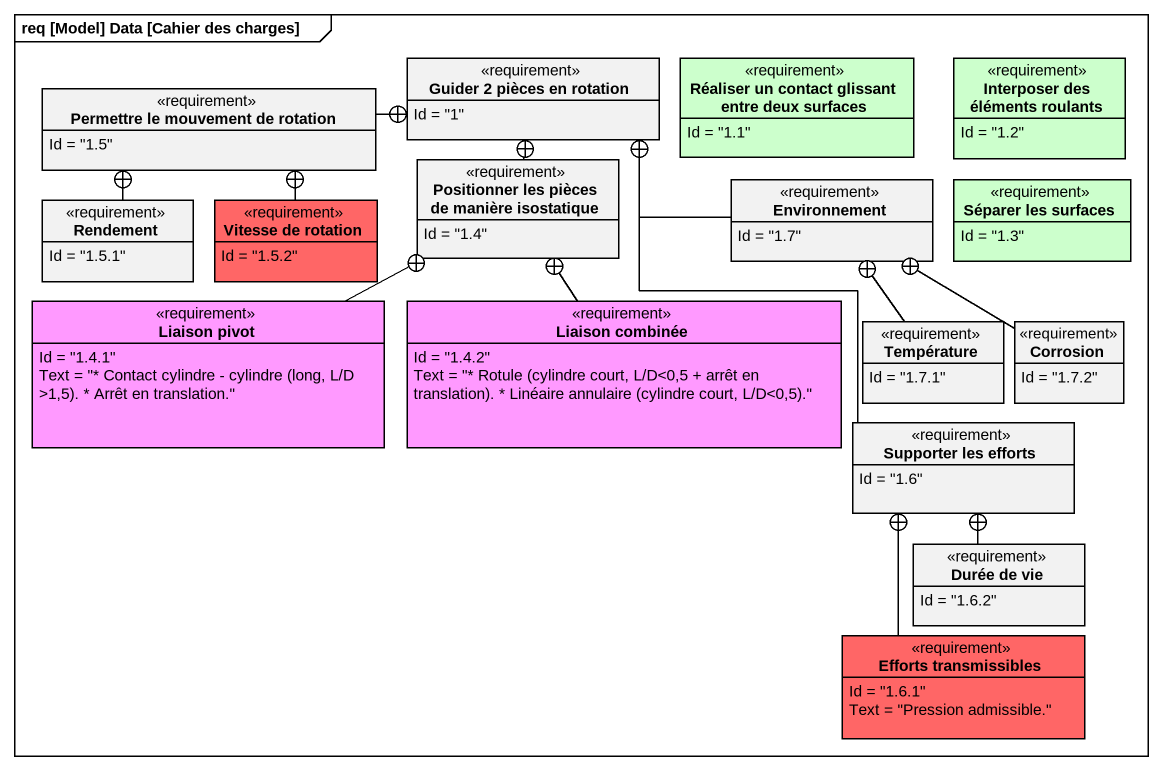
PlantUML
@startuml
mainframe req [Model] Data [Cahier des charges]
hide circle
hide empty members
class "Guider 2 pièces en rotation" as Guider_2_pièces_en_rotation <<requirement>> {
  Id = "1"
}
class "Réaliser un contact glissant entre deux surfaces" as Réaliser_un_contact <<requirement>> #CCFFCC {
  Id = "1.1"
}
class "Interposer des éléments roulants" as Interposer_des_éléments <<requirement>> #CCFFCC {
  Id = "1.2"
}
class "Permettre le mouvement de rotation" as Permettre_le_mouvement_de <<requirement>> {
  Id = "1.5"
}
class Rendement <<requirement>> {
  Id = "1.5.1"
}
class "Vitesse de rotation" as Vitesse_de_rotation <<requirement>> #FF6666 {
  Id = "1.5.2"
}
class "Positionner les pièces de manière isostatique" as Positionner_les_pièces_de <<requirement>> {
  Id = "1.4"
}
class Environnement <<requirement>> {
  Id = "1.7"
}
class "Séparer les surfaces" as Séparer_les_surfaces <<requirement>> #CCFFCC {
  Id = "1.3"
}
class "Liaison pivot" as Liaison_pivot <<requirement>> #FF99FF {
  Id = "1.4.1"
  {field} Text = "* Contact cylindre - cylindre (long, L/D >1,5). * Arrêt en translation."
}
class "Liaison combinée" as Liaison_combinée <<requirement>> #FF99FF {
  Id = "1.4.2"
  {field} Text = "* Rotule (cylindre court, L/D<0,5 + arrêt en translation). * Linéaire annulaire (cylindre court, L/D<0,5)."
}
class Température <<requirement>> {
  Id = "1.7.1"
}
class Corrosion <<requirement>> {
  Id = "1.7.2"
}
class "Supporter les efforts" as Supporter_les_efforts <<requirement>> {
  Id = "1.6"
}
class "Durée de vie" as Durée_de_vie <<requirement>> {
  Id = "1.6.2"
}
class "Efforts transmissibles" as Efforts_transmissibles <<requirement>> #FF6666 {
  Id = "1.6.1"
  Text = "Pression admissible."
}
Permettre_le_mouvement_de -right-+ Guider_2_pièces_en_rotation
Rendement -up-+ Permettre_le_mouvement_de
Vitesse_de_rotation -up-+ Permettre_le_mouvement_de
Positionner_les_pièces_de -up-+ Guider_2_pièces_en_rotation
Environnement -left-+ Guider_2_pièces_en_rotation
Liaison_pivot -right-+ Positionner_les_pièces_de
Liaison_combinée -up-+ Positionner_les_pièces_de
Température -up-+ Environnement
Corrosion -left-+ Environnement
Supporter_les_efforts -up-+ Guider_2_pièces_en_rotation
Durée_de_vie -up-+ Supporter_les_efforts
Efforts_transmissibles -up-+ Supporter_les_efforts
@enduml
